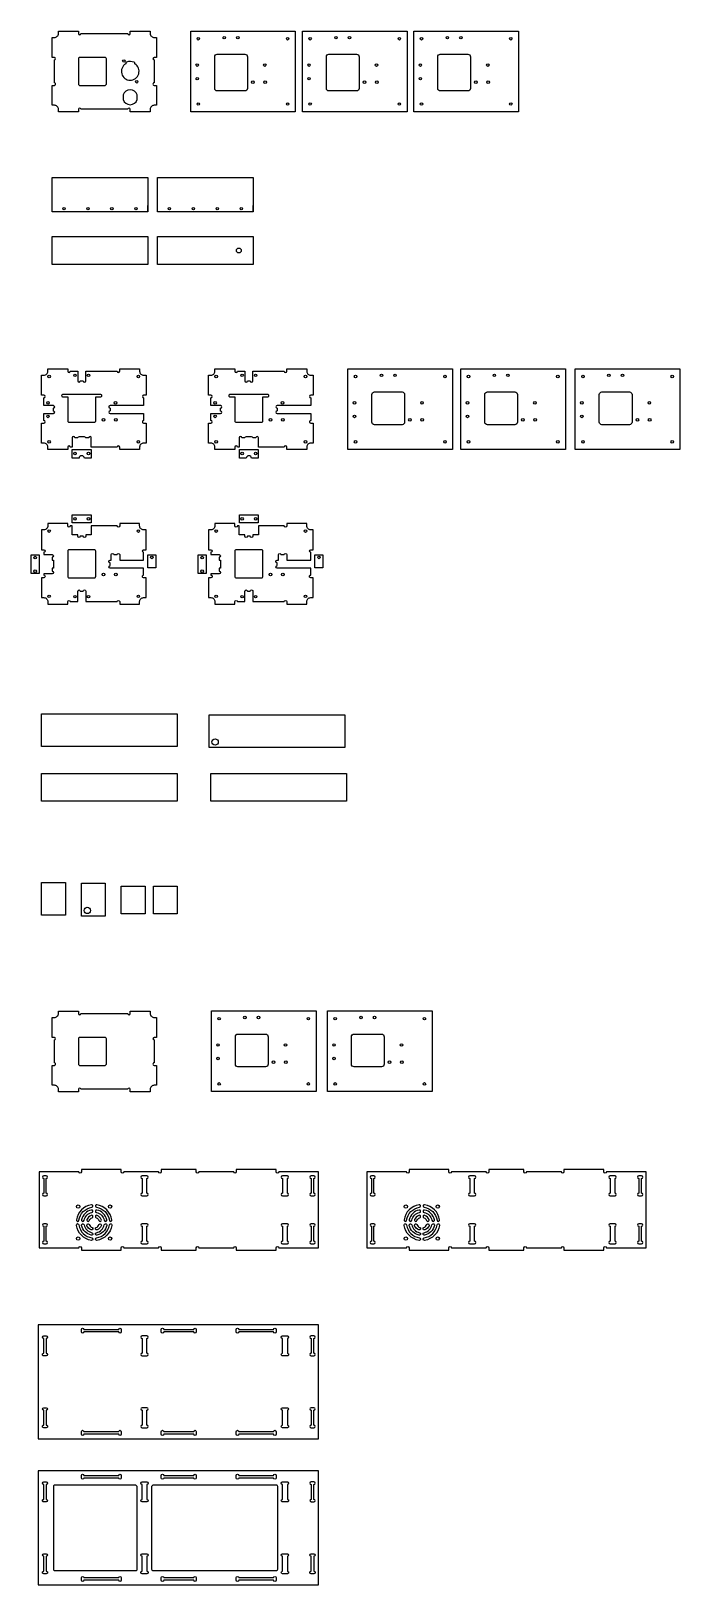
# Model space of a CAD drawing. Header units: millimetres. Extents: x 75 to 888, y 34 to 1981.
import ezdxf

# ---------------------------------------------------------------- set-up
doc = ezdxf.new("R2010")
doc.units = ezdxf.units.MM
doc.header["$MEASUREMENT"] = 0

msp = doc.modelspace()

# ---------------------------------------------------------------- linework, layer by layer
for points in [[(104.2, 1913.3, 1.000007), (104.2, 1916.5), (104.2, 1945.1, 1), (104.2, 1948.3), (101.3, 1948.3), (101.3, 1973.3), (104.2, 1973.3, 0.414214), (109.3, 1978.3), (109.3, 1981.3), (134.3, 1981.3), (134.3, 1978.3, 1), (137.5, 1978.3), (196.1, 1978.3, 1), (199.3, 1978.3), (199.3, 1981.3), (224.3, 1981.3), (224.3, 1978.3, 0.414214), (229.3, 1973.3), (232.3, 1973.3), (232.3, 1948.3), (229.3, 1948.3, 1), (229.3, 1945.1), (229.3, 1916.5, 1.000001), (229.3, 1913.3), (232.3, 1913.3), (232.3, 1888.3), (229.3, 1888.3, 0.414214), (224.3, 1883.3), (224.3, 1880.3), (199.3, 1880.3), (199.3, 1883.3, 1), (196.1, 1883.3), (137.5, 1883.3, 1), (134.3, 1883.3), (134.3, 1880.3), (109.3, 1880.3), (109.3, 1883.3, 0.414214), (104.2, 1888.3), (101.3, 1888.3), (101.3, 1913.3), (104.2, 1913.3)], [(135.9, 1913.3), (167.7, 1913.3, 0.414214), (169.3, 1914.9), (169.3, 1946.7, 0.414214), (167.7, 1948.3), (135.9, 1948.3, 0.414214), (134.3, 1946.7), (134.3, 1914.9, 0.414214)], [(308.2, 1952.3), (342.8, 1952.3, -0.414214), (346, 1949.1), (346, 1909.5, -0.414214), (342.8, 1906.3), (308.2, 1906.3, -0.414214), (305, 1909.5), (305, 1949.1, -0.414214)], [(448.1, 1952.3), (482.7, 1952.3, -0.414214), (485.9, 1949.1), (485.9, 1909.5, -0.414214), (482.7, 1906.3), (448.1, 1906.3, -0.414214), (444.9, 1909.5), (444.9, 1949.1, -0.414214)], [(587.6, 1952.3), (622.2, 1952.3, -0.414214), (625.4, 1949.1), (625.4, 1909.5, -0.414214), (622.2, 1906.3), (587.6, 1906.3, -0.414214), (584.4, 1909.5), (584.4, 1949.1, -0.414214)], [(204.1, 1942.2, 0.197953), (194.6, 1942.3, 0.411476), (193.6, 1940.3, 3.596844), (205, 1940.2, 0.391324)], [(190.4, 1901.4), (190.4, 1895.4, 0.715636), (208.1, 1895.4), (208.1, 1901.4, 0.715636)], [(96, 1558.1), (121, 1558.1), (121, 1555.1, 1), (124.2, 1555.1), (133.5, 1555.1), (133.5, 1543.1, 1), (136.7, 1543.1), (140.3, 1543.1, 1), (143.5, 1543.1), (143.5, 1555.1), (182.8, 1555.1, 1), (186, 1555.1), (186, 1558.1), (211, 1558.1), (211, 1555.1, 0.414214), (216, 1550.1), (219, 1550.1), (219, 1525.1), (216, 1525.1, 1), (216, 1521.9), (216, 1512), (174, 1512.1, 1.000001), (174, 1508.9), (174, 1505.3, 1), (174, 1502.1), (216, 1502), (216, 1493.3, 1.000007), (216, 1490.1), (219, 1490.1), (219, 1465.1), (216, 1465.1, 0.414214), (211, 1460.1), (211, 1457.1), (186, 1457.1), (186, 1460.1, 1), (182.8, 1460.1), (150.5, 1460.1), (150.5, 1471.6, 1.005964), (147.3, 1471.6), (143.5, 1471.6), (143.5, 1471.6, 0.394557), (141.9, 1473.1), (135.1, 1473.1, 0.394557), (133.5, 1471.6), (133.5, 1471.6), (129.8, 1471.6, 0.986687), (126.5, 1471.6), (126.5, 1460.1), (124.2, 1460.1, 1), (121, 1460.1), (121, 1457.1), (96, 1457.1), (96, 1460.1, 0.414214), (91, 1465.1), (88, 1465.1), (88, 1490.1), (91, 1490.1, 1), (91, 1493.3), (91, 1502), (103, 1502, 1), (103, 1505.2), (103, 1508.8, 1), (103, 1512), (91, 1512), (91, 1521.9, 1), (91, 1525.1), (88, 1525.1), (88, 1550.1), (91, 1550.1, 0.414214), (96, 1555.1)], [(305.3, 1558.1), (330.3, 1558.1), (330.3, 1555.1, 1), (333.5, 1555.1), (342.8, 1555.1), (342.8, 1543.1, 1), (346, 1543.1), (349.6, 1543.1, 1), (352.8, 1543.1), (352.8, 1555.1), (392.1, 1555.1, 1), (395.3, 1555.1), (395.3, 1558.1), (420.3, 1558.1), (420.3, 1555.1, 0.414214), (425.3, 1550.1), (428.3, 1550.1), (428.3, 1525.1), (425.3, 1525.1, 1), (425.3, 1521.9), (425.3, 1512), (383.3, 1512.1, 1.000001), (383.3, 1508.9), (383.3, 1505.3, 1), (383.3, 1502.1), (425.3, 1502), (425.3, 1493.3, 1.000007), (425.3, 1490.1), (428.3, 1490.1), (428.3, 1465.1), (425.3, 1465.1, 0.414214), (420.3, 1460.1), (420.3, 1457.1), (395.3, 1457.1), (395.3, 1460.1, 1), (392.1, 1460.1), (359.8, 1460.1), (359.8, 1471.6, 1.005964), (356.6, 1471.6), (352.8, 1471.6), (352.8, 1471.6, 0.394557), (351.2, 1473.1), (344.4, 1473.1, 0.394557), (342.8, 1471.6), (342.8, 1471.6), (339.1, 1471.6, 0.986687), (335.8, 1471.6), (335.8, 1460.1), (333.5, 1460.1, 1), (330.3, 1460.1), (330.3, 1457.1), (305.3, 1457.1), (305.3, 1460.1, 0.414214), (300.3, 1465.1), (297.3, 1465.1), (297.3, 1490.1), (300.3, 1490.1, 1), (300.3, 1493.3), (300.3, 1502), (312.3, 1502, 1), (312.3, 1505.2), (312.3, 1508.8, 1), (312.3, 1512), (300.3, 1512), (300.3, 1521.9, 1), (300.3, 1525.1), (297.3, 1525.1), (297.3, 1550.1), (300.3, 1550.1, 0.414214), (305.3, 1555.1)], [(162, 1522.9, 0.414214), (163.6, 1524.5), (163.6, 1524.5, 0.414214), (162, 1526.1), (114.9, 1526.1, 0.414214), (113.3, 1524.5, 0.414214), (114.9, 1522.9), (120.9, 1522.9), (121, 1522.9), (121, 1492.7, 0.414214), (122.6, 1491.1), (154.4, 1491.1, 0.414214), (156, 1492.7), (156, 1522.9)], [(371.3, 1522.9, 0.414214), (372.9, 1524.5), (372.9, 1524.5, 0.414214), (371.3, 1526.1), (324.2, 1526.1, 0.414214), (322.6, 1524.5, 0.414214), (324.2, 1522.9), (330.2, 1522.9), (330.3, 1522.9), (330.3, 1492.7, 0.414214), (331.9, 1491.1), (363.7, 1491.1, 0.414214), (365.3, 1492.7), (365.3, 1522.9)], [(505.1, 1529.1), (539.7, 1529.1, -0.414214), (542.9, 1525.9), (542.9, 1491.3, -0.414214), (539.7, 1488.1), (505.1, 1488.1, -0.414214), (501.9, 1491.3), (501.9, 1525.9, -0.414214)], [(646.5, 1529.1), (681.1, 1529.1, -0.414214), (684.3, 1525.9), (684.3, 1491.3, -0.414214), (681.1, 1488.1), (646.5, 1488.1, -0.414214), (643.3, 1491.3), (643.3, 1525.9, -0.414214)], [(789.9, 1529.1), (824.5, 1529.1, -0.414214), (827.7, 1525.9), (827.7, 1491.3, -0.414214), (824.5, 1488.1), (789.9, 1488.1, -0.414214), (786.7, 1491.3), (786.7, 1525.9, -0.414214)], [(135.1, 1446), (126.7, 1446), (126.7, 1457), (138.5, 1457), (150.2, 1457), (150.2, 1446), (141.9, 1446, 0.929487)], [(344.4, 1446), (336, 1446), (336, 1457), (347.8, 1457), (359.5, 1457), (359.5, 1446), (351.2, 1446, 0.929487)], [(143.5, 1349.9), (143.5, 1348.4, -1), (140.3, 1348.4), (136.7, 1348.4, -1), (133.5, 1348.4), (133.5, 1349.9), (133.5, 1349.9), (133.5, 1349.9), (126.5, 1349.9), (126.5, 1361.4), (124.2, 1361.4, -1), (121, 1361.4), (121, 1364.4), (96, 1364.4), (96, 1361.4, -0.414214), (91, 1356.4), (88, 1356.4), (88, 1331.4), (91, 1331.4, -1), (91, 1328.2), (91, 1325.3), (101.5, 1325.3, -1), (101.5, 1322.1), (101.5, 1318.3), (103, 1318.3), (103, 1308.3), (101.5, 1308.3), (101.5, 1304.5, -1), (101.5, 1301.3), (91, 1301.3), (91, 1299.6, -1.000007), (91, 1296.4), (91, 1296.4), (88, 1296.4), (88, 1271.4), (91, 1271.4, -0.414214), (96, 1266.4), (96, 1263.4), (121, 1263.4), (121, 1266.4, -1), (124.2, 1266.4), (133.5, 1266.4), (133.5, 1277.9), (133.5, 1279.4, -0.994072), (136.7, 1279.4), (140.3, 1279.4, -1.005964), (143.5, 1279.4), (143.5, 1277.9), (143.5, 1266.4), (182.8, 1266.4, -1), (186, 1266.4), (186, 1263.4), (211, 1263.4), (211, 1266.4, -0.414214), (216, 1271.4), (219, 1271.4), (219, 1296.4), (216, 1296.4, -1.000007), (216, 1299.6), (216, 1308.3), (174, 1308.3, -0.993894), (174, 1311.5), (174, 1315.1, -1), (174, 1318.3), (175.5, 1318.3), (175.5, 1325.3, -1), (178.7, 1325.3), (182.8, 1325.3, -1), (186, 1325.3), (186, 1318.3), (216, 1318.3), (216, 1328.2, -1), (216, 1331.4), (219, 1331.4), (219, 1356.4), (216, 1356.4, -0.414214), (211, 1361.4), (211, 1364.4), (186, 1364.4), (186, 1361.4, -1), (182.8, 1361.4), (150.5, 1361.4), (150.5, 1349.9)], [(352.8, 1349.9), (352.8, 1348.4, -1), (349.6, 1348.4), (346, 1348.4, -1), (342.8, 1348.4), (342.8, 1349.9), (342.8, 1349.9), (342.8, 1349.9), (335.8, 1349.9), (335.8, 1361.4), (333.5, 1361.4, -1), (330.3, 1361.4), (330.3, 1364.4), (305.3, 1364.4), (305.3, 1361.4, -0.414214), (300.3, 1356.4), (297.3, 1356.4), (297.3, 1331.4), (300.3, 1331.4, -1), (300.3, 1328.2), (300.3, 1325.3), (310.8, 1325.3, -1), (310.8, 1322.1), (310.8, 1318.3), (312.3, 1318.3), (312.3, 1308.3), (310.8, 1308.3), (310.8, 1304.5, -1), (310.8, 1301.3), (300.3, 1301.3), (300.3, 1299.6, -1.000007), (300.3, 1296.4), (300.3, 1296.4), (297.3, 1296.4), (297.3, 1271.4), (300.3, 1271.4, -0.414214), (305.3, 1266.4), (305.3, 1263.4), (330.3, 1263.4), (330.3, 1266.4, -1), (333.5, 1266.4), (342.8, 1266.4), (342.8, 1277.9), (342.8, 1279.4, -0.994072), (346, 1279.4), (349.6, 1279.4, -1.005964), (352.8, 1279.4), (352.8, 1277.9), (352.8, 1266.4), (392.1, 1266.4, -1), (395.3, 1266.4), (395.3, 1263.4), (420.3, 1263.4), (420.3, 1266.4, -0.414214), (425.3, 1271.4), (428.3, 1271.4), (428.3, 1296.4), (425.3, 1296.4, -1.000007), (425.3, 1299.6), (425.3, 1308.3), (383.3, 1308.3, -0.993894), (383.3, 1311.5), (383.3, 1315.1, -1), (383.3, 1318.3), (384.8, 1318.3), (384.8, 1325.3, -1), (388, 1325.3), (392.1, 1325.3, -1), (395.3, 1325.3), (395.3, 1318.3), (425.3, 1318.3), (425.3, 1328.2, -1), (425.3, 1331.4), (428.3, 1331.4), (428.3, 1356.4), (425.3, 1356.4, -0.414214), (420.3, 1361.4), (420.3, 1364.4), (395.3, 1364.4), (395.3, 1361.4, -1), (392.1, 1361.4), (359.8, 1361.4), (359.8, 1349.9)], [(122.6, 1296.3), (154.4, 1296.3, 0.414214), (156, 1297.9), (156, 1329.7, 0.414214), (154.4, 1331.3), (122.6, 1331.3, 0.414214), (121, 1329.7), (121, 1297.9, 0.414214)], [(331.9, 1296.3), (363.7, 1296.3, 0.414214), (365.3, 1297.9), (365.3, 1329.7, 0.414214), (363.7, 1331.3), (331.9, 1331.3, 0.414214), (330.3, 1329.7), (330.3, 1297.9, 0.414214)], [(104.2, 685.4, 1.000007), (104.2, 688.6), (104.2, 717.2, 1), (104.2, 720.4), (101.3, 720.4), (101.3, 745.4), (104.2, 745.4, 0.414214), (109.3, 750.4), (109.3, 753.4), (134.3, 753.4), (134.3, 750.4, 1), (137.5, 750.4), (196.1, 750.4, 1), (199.3, 750.4), (199.3, 753.4), (224.3, 753.4), (224.3, 750.4, 0.414214), (229.3, 745.4), (232.3, 745.4), (232.3, 720.4), (229.3, 720.4, 1), (229.3, 717.2), (229.3, 688.6, 1.000001), (229.3, 685.4), (232.3, 685.4), (232.3, 660.4), (229.3, 660.4, 0.414214), (224.3, 655.4), (224.3, 652.4), (199.3, 652.4), (199.3, 655.4, 1), (196.1, 655.4), (137.5, 655.4, 1), (134.3, 655.4), (134.3, 652.4), (109.3, 652.4), (109.3, 655.4, 0.414214), (104.2, 660.4), (101.3, 660.4), (101.3, 685.4), (104.2, 685.4)], [(135.9, 685.4), (167.7, 685.4, 0.414214), (169.3, 687), (169.3, 718.8, 0.414214), (167.7, 720.4), (135.9, 720.4, 0.414214), (134.3, 718.8), (134.3, 687, 0.414214)], [(334.1, 724.5), (368.7, 724.5, -0.414214), (371.9, 721.3), (371.9, 686.7, -0.414214), (368.7, 683.5), (334.1, 683.5, -0.414214), (330.9, 686.7), (330.9, 721.3, -0.414214)], [(479.5, 724.5), (514.1, 724.5, -0.414214), (517.3, 721.3), (517.3, 686.7, -0.414214), (514.1, 683.5), (479.5, 683.5, -0.414214), (476.3, 686.7), (476.3, 721.3, -0.414214)], [(191.2, 456.9), (234.8, 456.9, -1), (238, 456.9), (238, 453.9), (282, 453.9), (282, 456.9, -1), (285.2, 456.9), (328.8, 456.9, -1), (332, 456.9), (332, 453.9), (382, 453.9), (382, 456.9, -1), (385.2, 456.9), (435, 456.9), (435, 551.9), (385.2, 551.9, -1), (382, 551.9), (382, 554.9), (332, 554.9), (332, 551.9, -1), (328.8, 551.9), (285.2, 551.9, -1), (282, 551.9), (282, 554.9), (238, 554.9), (238, 551.9, -1), (234.8, 551.9), (191.2, 551.9, -1), (188, 551.9), (188, 554.9), (138, 554.9), (138, 551.9, -1), (134.8, 551.9), (85, 551.9), (85, 456.9), (134.8, 456.9, -1), (138, 456.9), (138, 453.9), (188, 453.9), (188, 456.9, -1)], [(90.9, 525.1, 1), (90.9, 521.9), (94.1, 521.9, 1), (94.1, 525.1), (94.1, 543.7, 1), (94.1, 546.9), (90.9, 546.9, 1), (90.9, 543.7), (90.9, 525.1)], [(220, 543.7, 1), (220, 546.9), (214, 546.9, 1), (214, 543.7), (214, 525.1, 1), (214, 521.9), (220, 521.9, 1), (220, 525.1)], [(390, 525.1, 1), (390, 521.9), (396, 521.9, 1), (396, 525.1), (396, 543.7, 1), (396, 546.9), (390, 546.9, 1), (390, 543.7)], [(429.1, 543.7, 1), (429.1, 546.9), (425.9, 546.9, 1), (425.9, 543.7), (425.9, 525.1, 1), (425.9, 521.9), (429.1, 521.9, 1), (429.1, 525.1)], [(601.6, 456.9), (645.2, 456.9, -1), (648.4, 456.9), (648.4, 453.9), (692.4, 453.9), (692.4, 456.9, -1), (695.6, 456.9), (739.2, 456.9, -1), (742.4, 456.9), (742.4, 453.9), (792.4, 453.9), (792.4, 456.9, -1), (795.6, 456.9), (845.4, 456.9), (845.4, 551.9), (795.6, 551.9, -1), (792.4, 551.9), (792.4, 554.9), (742.4, 554.9), (742.4, 551.9, -1), (739.2, 551.9), (695.6, 551.9, -1), (692.4, 551.9), (692.4, 554.9), (648.4, 554.9), (648.4, 551.9, -1), (645.2, 551.9), (601.6, 551.9, -1), (598.4, 551.9), (598.4, 554.9), (548.4, 554.9), (548.4, 551.9, -1), (545.2, 551.9), (495.4, 551.9), (495.4, 456.9), (545.2, 456.9, -1), (548.4, 456.9), (548.4, 453.9), (598.4, 453.9), (598.4, 456.9, -1)], [(501.3, 525.1, 1), (501.3, 521.9), (504.5, 521.9, 1), (504.5, 525.1), (504.5, 543.7, 1), (504.5, 546.9), (501.3, 546.9, 1), (501.3, 543.7), (501.3, 525.1)], [(630.4, 543.7, 1), (630.4, 546.9), (624.4, 546.9, 1), (624.4, 543.7), (624.4, 525.1, 1), (624.4, 521.9), (630.4, 521.9, 1), (630.4, 525.1)], [(800.4, 525.1, 1), (800.4, 521.9), (806.4, 521.9, 1), (806.4, 525.1), (806.4, 543.7, 1), (806.4, 546.9), (800.4, 546.9, 1), (800.4, 543.7)], [(839.5, 543.7, 1), (839.5, 546.9), (836.3, 546.9, 1), (836.3, 543.7), (836.3, 525.1, 1), (836.3, 521.9), (839.5, 521.9, 1), (839.5, 525.1)], [(152.5, 509), (152.5, 509, 0.458908), (150.6, 510.6, 0.327918), (131.8, 491.8, 0.459821), (133.4, 489.9), (133.3, 489.9, 0.370083), (134.9, 491.3, -0.328019), (151.1, 507.5, 0.37094)], [(155.6, 509), (155.6, 509, 0.370705), (156.9, 507.5, -0.327791), (173.1, 491.3, 0.370083), (174.7, 489.9), (174.7, 489.9, 0.459821), (176.2, 491.8, 0.32769), (157.4, 510.6, 0.459158)], [(562.9, 509), (562.9, 509, 0.458908), (561.1, 510.6, 0.327918), (542.2, 491.8, 0.459821), (543.8, 489.9), (543.8, 489.9, 0.370083), (545.3, 491.3, -0.328019), (561.5, 507.5, 0.37094)], [(566, 509), (566, 509, 0.370705), (567.3, 507.5, -0.327791), (583.5, 491.3, 0.370083), (585.1, 489.9), (585.1, 489.9, 0.459821), (586.7, 491.8, 0.32769), (567.8, 510.6, 0.459158)], [(90.9, 465.1, 1), (90.9, 461.9), (94.1, 461.9, 1), (94.1, 465.1), (94.1, 483.7, 1), (94.1, 486.9), (90.9, 486.9, 1), (90.9, 483.7), (90.9, 465.1)], [(152.5, 467.7), (152.5, 467.7, -0.458908), (150.6, 466.1, -0.327918), (131.8, 484.9, -0.459821), (133.4, 486.8), (133.3, 486.8, -0.370083), (134.9, 485.4, 0.328019), (151.1, 469.2, -0.37094)], [(152.5, 502.6), (152.5, 502.6, 0.479163), (150.5, 504.1, 0.291154), (138.3, 491.9, 0.480512), (139.8, 489.9), (139.8, 489.9, 0.350992), (141.4, 491.2, -0.291361), (151.2, 501, 0.352222)], [(152.5, 474.1), (152.5, 474.1, -0.479163), (150.5, 472.6, -0.291154), (138.3, 484.8, -0.480512), (139.8, 486.8), (139.8, 486.8, -0.350992), (141.4, 485.5, 0.291361), (151.2, 475.7, -0.352222)], [(152.5, 496), (152.5, 495.9, 0.53402), (150.3, 497.4, 0.197568), (145, 492.2, 0.536667), (146.5, 489.9), (146.4, 489.9, 0.301868), (147.9, 490.9, -0.198227), (151.5, 494.5, 0.304106)], [(152.5, 480.7), (152.5, 480.8, -0.53402), (150.3, 479.3, -0.197568), (145, 484.5, -0.536667), (146.5, 486.8), (146.4, 486.8, -0.301868), (147.9, 485.8, 0.198227), (151.5, 482.2, -0.304106)], [(155.6, 502.6), (155.6, 502.6, 0.351885), (156.8, 501, -0.291036), (166.7, 491.2, 0.350992), (168.2, 489.9), (168.2, 489.9, 0.480512), (169.8, 491.9, 0.290828), (157.5, 504.1, 0.479532)], [(155.6, 495.9), (155.6, 496, 0.303494), (156.5, 494.5, -0.197645), (160.1, 490.9, 0.301868), (161.6, 489.9), (161.6, 489.9, 0.536667), (163, 492.2, 0.196984), (157.8, 497.4, 0.534743)], [(155.6, 480.8), (155.6, 480.8, -0.303494), (156.5, 482.2, 0.197645), (160.1, 485.8, -0.301868), (161.6, 486.8), (161.6, 486.8, -0.536667), (163, 484.5, -0.196984), (157.8, 479.3, -0.534743)], [(155.6, 474.1), (155.6, 474.1, -0.351885), (156.8, 475.7, 0.291036), (166.7, 485.5, -0.350992), (168.2, 486.8), (168.2, 486.8, -0.480512), (169.8, 484.8, -0.290828), (157.5, 472.6, -0.479532)], [(155.6, 467.7), (155.6, 467.7, -0.370705), (156.9, 469.2, 0.327791), (173.1, 485.4, -0.370083), (174.7, 486.8), (174.7, 486.8, -0.459821), (176.2, 484.9, -0.32769), (157.4, 466.1, -0.459158)], [(220, 483.7, 1), (220, 486.9), (214, 486.9, 1), (214, 483.7), (214, 465.1, 1), (214, 461.9), (220, 461.9, 1), (220, 465.1)], [(390, 483.7), (390, 465.1, 1), (390, 461.9), (396, 461.9, 1), (396, 465.1), (396, 483.7, 1), (396, 486.9), (390, 486.9, 1)], [(425.9, 483.7), (425.9, 465.1, 1), (425.9, 461.9), (429.1, 461.9, 1), (429.1, 465.1), (429.1, 483.7, 1), (429.1, 486.9), (425.9, 486.9, 1)], [(501.3, 465.1, 1), (501.3, 461.9), (504.5, 461.9, 1), (504.5, 465.1), (504.5, 483.7, 1), (504.5, 486.9), (501.3, 486.9, 1), (501.3, 483.7), (501.3, 465.1)], [(562.9, 467.7), (562.9, 467.7, -0.458908), (561.1, 466.1, -0.327918), (542.2, 484.9, -0.459821), (543.8, 486.8), (543.8, 486.8, -0.370083), (545.3, 485.4, 0.328019), (561.5, 469.2, -0.37094)], [(562.9, 502.6), (562.9, 502.6, 0.479163), (561, 504.1, 0.291154), (548.7, 491.9, 0.480512), (550.2, 489.9), (550.2, 489.9, 0.350992), (551.8, 491.2, -0.291361), (561.7, 501, 0.352222)], [(562.9, 474.1), (562.9, 474.1, -0.479163), (561, 472.6, -0.291154), (548.7, 484.8, -0.480512), (550.2, 486.8), (550.2, 486.8, -0.350992), (551.8, 485.5, 0.291361), (561.7, 475.7, -0.352222)], [(562.9, 496), (562.9, 495.9, 0.53402), (560.7, 497.4, 0.197568), (555.4, 492.2, 0.536667), (556.9, 489.9), (556.9, 489.9, 0.301868), (558.3, 490.9, -0.198227), (561.9, 494.5, 0.304106)], [(562.9, 480.7), (562.9, 480.8, -0.53402), (560.7, 479.3, -0.197568), (555.4, 484.5, -0.536667), (556.9, 486.8), (556.9, 486.8, -0.301868), (558.3, 485.8, 0.198227), (561.9, 482.2, -0.304106)], [(566, 502.6), (566, 502.6, 0.351885), (567.2, 501, -0.291036), (577.1, 491.2, 0.350992), (578.7, 489.9), (578.6, 489.9, 0.480512), (580.2, 491.9, 0.290828), (567.9, 504.1, 0.479532)], [(566, 495.9), (566, 496, 0.303494), (567, 494.5, -0.197645), (570.5, 490.9, 0.301868), (572, 489.9), (572, 489.9, 0.536667), (573.5, 492.2, 0.196984), (568.2, 497.4, 0.534743)], [(566, 480.8), (566, 480.8, -0.303494), (567, 482.2, 0.197645), (570.5, 485.8, -0.301868), (572, 486.8), (572, 486.8, -0.536667), (573.5, 484.5, -0.196984), (568.2, 479.3, -0.534743)], [(566, 474.1), (566, 474.1, -0.351885), (567.2, 475.7, 0.291036), (577.1, 485.5, -0.350992), (578.7, 486.8), (578.6, 486.8, -0.480512), (580.2, 484.8, -0.290828), (567.9, 472.6, -0.479532)], [(566, 467.7), (566, 467.7, -0.370705), (567.3, 469.2, 0.327791), (583.5, 485.4, -0.370083), (585.1, 486.8), (585.1, 486.8, -0.459821), (586.7, 484.9, -0.32769), (567.8, 466.1, -0.459158)], [(630.4, 483.7, 1), (630.4, 486.9), (624.4, 486.9, 1), (624.4, 483.7), (624.4, 465.1, 1), (624.4, 461.9), (630.4, 461.9, 1), (630.4, 465.1)], [(800.4, 483.7), (800.4, 465.1, 1), (800.4, 461.9), (806.4, 461.9, 1), (806.4, 465.1), (806.4, 483.7, 1), (806.4, 486.9), (800.4, 486.9, 1)], [(836.3, 483.7), (836.3, 465.1, 1), (836.3, 461.9), (839.5, 461.9, 1), (839.5, 465.1), (839.5, 483.7, 1), (839.5, 486.9), (836.3, 486.9, 1)], [(184.8, 351.3), (141.2, 351.3, -1), (138, 351.3), (138, 354.5, -1), (141.2, 354.5), (184.8, 354.5, -1), (188, 354.5), (188, 351.3, -1)], [(278.8, 351.3), (241.2, 351.3, -0.999997), (238, 351.3), (238, 354.5, -0.999997), (241.2, 354.5), (278.8, 354.5, -0.999997), (282, 354.5), (282, 351.3, -0.999997)], [(378.8, 351.3), (335.2, 351.3, -1), (332, 351.3), (332, 354.5, -1), (335.2, 354.5), (378.8, 354.5, -1), (382, 354.5), (382, 351.3, -1)], [(94.1, 324.6, -1), (94.1, 321.4), (90.9, 321.4), (90.9, 321.4, -1.000005), (90.9, 324.6), (90.9, 343.2, -1), (90.9, 346.4), (94.1, 346.4, -1), (94.1, 343.2), (94.1, 324.6)], [(214, 324.6, 1), (214, 321.4), (220, 321.4, 1), (220, 324.6), (220, 343.2, 1), (220, 346.4), (214, 346.4, 1), (214, 343.2)], [(396, 346.4, -1), (396, 343.2), (396, 324.6, -1.000009), (396, 321.4), (390, 321.4, -1.000005), (390, 324.6), (390, 343.2, -1), (390, 346.4), (396, 346.4)], [(425.9, 343.2), (425.9, 324.6, 1), (425.9, 321.4), (429.1, 321.4, 1), (429.1, 324.6), (429.1, 343.2, 1), (429.1, 346.4), (425.9, 346.4, 1)], [(94.1, 234.6, -1.000005), (94.1, 231.4), (90.9, 231.4, -1.000005), (90.9, 234.6), (90.9, 253.2, -1), (90.9, 256.4), (94.1, 256.4, -1), (94.1, 253.2)], [(214, 253.2), (214, 234.6, 1), (214, 231.4), (220, 231.4, 1), (220, 234.6), (220, 253.2, 1), (220, 256.4), (214, 256.4, 1)], [(396, 256.4, -1), (396, 253.2), (396, 234.6, -1.000009), (396, 231.4), (390, 231.4, -1.000005), (390, 234.6), (390, 253.2, -1), (390, 256.4), (396, 256.4)], [(425.9, 253.2), (425.9, 234.6, 1), (425.9, 231.4), (429.1, 231.4, 1), (429.1, 234.6), (429.1, 253.2, 1), (429.1, 256.4), (425.9, 256.4, 1)], [(184.8, 223.3), (141.2, 223.3, -1), (138, 223.3), (138, 226.5, -1), (141.2, 226.5), (184.8, 226.5, -1), (188, 226.5), (188, 223.3, -1)], [(278.8, 223.3), (241.2, 223.3, -0.999997), (238, 223.3), (238, 226.5, -0.999997), (241.2, 226.5), (278.8, 226.5, -0.999997), (282, 226.5), (282, 223.3, -0.999997)], [(378.8, 223.3), (335.2, 223.3, -1), (332, 223.3), (332, 226.5, -1), (335.2, 226.5), (378.8, 226.5, -1), (382, 226.5), (382, 223.3, -1)], [(94.1, 141.6, -1), (94.1, 138.4), (90.9, 138.4), (90.9, 138.4, -1.000005), (90.9, 141.6), (90.9, 160.2, -1), (90.9, 163.4), (94.1, 163.4, -1), (94.1, 160.2), (94.1, 141.6)], [(206.4, 159.4), (104.6, 159.4, 0.414214), (103, 157.8), (103, 54, 0.414214), (104.6, 52.4), (206.4, 52.4, 0.414214), (208, 54), (208, 157.8)], [(184.8, 168.3), (141.2, 168.3, -1), (138, 168.3), (138, 171.5, -1), (141.2, 171.5), (184.8, 171.5, -1), (188, 171.5), (188, 168.3, -1)], [(214, 141.6), (214, 160.2, -1), (214, 163.4), (220, 163.4, -1), (220, 160.2), (220, 141.6, -1), (220, 138.4), (214, 138.4, -1)], [(226, 157.8), (226, 54, 0.414214), (227.6, 52.4), (382.4, 52.4, 0.414214), (384, 54), (384, 157.8, 0.414214), (382.4, 159.4), (227.6, 159.4)], [(278.8, 168.3), (241.2, 168.3, -0.999997), (238, 168.3), (238, 171.5, -0.999997), (241.2, 171.5), (278.8, 171.5, -0.999997), (282, 171.5), (282, 168.3, -0.999997)], [(378.8, 168.3), (335.2, 168.3, -1), (332, 168.3), (332, 171.5, -1), (335.2, 171.5), (378.8, 171.5, -1), (382, 171.5), (382, 168.3, -1)], [(396, 163.4, -1), (396, 160.2), (396, 141.6, -1.000009), (396, 138.4), (390, 138.4, -1.000005), (390, 141.6), (390, 160.2, -1), (390, 163.4), (396, 163.4)], [(426, 138.4), (429.1, 138.4, 1), (429.1, 141.6), (429.1, 160.2, 1), (429.1, 163.4), (425.9, 163.4, 1), (425.9, 160.2), (425.9, 141.6, 1), (426, 138.4)], [(94.1, 51.6, -1.000005), (94.1, 48.4), (90.9, 48.4, -1.000005), (90.9, 51.6), (90.9, 70.2, -1), (90.9, 73.4), (94.1, 73.4, -1), (94.1, 70.2)], [(214, 51.6), (214, 70.2, -1), (214, 73.4), (220, 73.4, -1), (220, 70.2), (220, 51.6, -1), (220, 48.4), (214, 48.4, -1)], [(396, 73.4, -1), (396, 70.2), (396, 51.6, -1.000009), (396, 48.4), (390, 48.4, -1.000005), (390, 51.6), (390, 70.2, -1), (390, 73.4), (396, 73.4)], [(429.1, 73.4, -1), (429.1, 70.2), (429.1, 51.6, -1), (429.1, 48.4), (425.9, 48.4, -1), (425.9, 51.6), (425.9, 70.2, -1), (425.9, 73.4)], [(184.8, 40.3), (141.2, 40.3, -1), (138, 40.3), (138, 43.5, -1), (141.2, 43.5), (184.8, 43.5, -1), (188, 43.5), (188, 40.3, -1)], [(278.8, 40.3), (241.2, 40.3, -0.999997), (238, 40.3), (238, 43.5, -0.999997), (241.2, 43.5), (278.8, 43.5, -0.999997), (282, 43.5), (282, 40.3, -0.999997)], [(378.8, 40.3), (335.2, 40.3, -1), (332, 40.3), (332, 43.5, -1), (335.2, 43.5), (378.8, 43.5, -1), (382, 43.5), (382, 40.3, -1)]]:
    msp.add_lwpolyline(points, format="xyb", close=True)
for points in [[(275, 1981.3), (406, 1981.3), (406, 1880.3), (275, 1880.3)], [(414.9, 1981.3), (545.9, 1981.3), (545.9, 1880.3), (414.9, 1880.3)], [(554.4, 1981.3), (685.4, 1981.3), (685.4, 1880.3), (554.4, 1880.3)], [(101.3, 1754.9), (101.3, 1797.9), (221.3, 1797.9), (221.3, 1754.9)], [(233.3, 1754.9), (233.3, 1797.9), (353.3, 1797.9), (353.3, 1754.9)], [(101.3, 1723.9), (221.3, 1723.9), (221.3, 1688.9), (101.3, 1688.9), (101.3, 1723.9)], [(233.3, 1723.9), (353.3, 1723.9), (353.3, 1688.9), (233.3, 1688.9), (233.3, 1723.9)], [(471.9, 1558.1), (602.9, 1558.1), (602.9, 1457.1), (471.9, 1457.1)], [(613.3, 1558.1), (744.3, 1558.1), (744.3, 1457.1), (613.3, 1457.1)], [(756.7, 1558.1), (887.7, 1558.1), (887.7, 1457.1), (756.7, 1457.1)], [(138.5, 1375.1), (150.2, 1375.1), (150.2, 1365.1), (126.7, 1365.1), (126.7, 1375.1)], [(347.8, 1375.1), (359.5, 1375.1), (359.5, 1365.1), (336, 1365.1), (336, 1375.1)], [(75.1, 1313.3), (75.1, 1325.1), (85.1, 1325.1), (85.1, 1301.6), (75.1, 1301.6)], [(221.2, 1313.3), (221.2, 1325.1), (231.2, 1325.1), (231.2, 1308.6), (221.2, 1308.6)], [(284.4, 1313.3), (284.4, 1325.1), (294.4, 1325.1), (294.4, 1301.6), (284.4, 1301.6)], [(430.6, 1313.3), (430.6, 1325.1), (440.6, 1325.1), (440.6, 1308.6), (430.6, 1308.6)], [(88, 1084.7), (88, 1125.7), (258, 1125.7), (258, 1084.7)], [(298, 1083.6), (298, 1124.6), (468, 1124.6), (468, 1083.6)], [(88, 1016.2), (88, 1051.2), (258, 1051.2), (258, 1016.2)], [(300.2, 1016.2), (300.2, 1051.2), (470.2, 1051.2), (470.2, 1016.2)], [(88, 873.6), (88, 914.6), (118, 914.6), (118, 873.6)], [(138, 872.5), (138, 913.5), (168, 913.5), (168, 872.5)], [(188, 875.1), (188, 910.1), (218, 910.1), (218, 875.1)], [(228.2, 875.1), (228.2, 910.1), (258.2, 910.1), (258.2, 875.1)], [(300.9, 753.5), (431.9, 753.5), (431.9, 652.5), (300.9, 652.5)], [(446.3, 753.5), (577.3, 753.5), (577.3, 652.5), (446.3, 652.5)], [(435, 217.4), (435, 360.4), (84, 360.4), (84, 217.4), (435, 217.4)], [(435, 34.4), (435, 177.4), (84, 177.4), (84, 34.4), (435, 34.4)]]:
    msp.add_lwpolyline(points, close=True)
for points in [[(221.3, 1754.9), (221.3, 1762.9)], [(353.3, 1754.9), (353.3, 1762.9)]]:
    msp.add_lwpolyline(points)
for centre, radius in [((284.5, 1971.7), 1.6), ((317, 1973.1), 1.6), ((334, 1973.1), 1.6), ((396.4, 1971.7), 1.6), ((424.5, 1971.7), 1.6), ((456.9, 1973.1), 1.6), ((473.9, 1973.1), 1.6), ((536.3, 1971.7), 1.6), ((564, 1971.7), 1.6), ((596.4, 1973.1), 1.6), ((613.4, 1973.1), 1.6), ((675.8, 1971.7), 1.6), ((191.3, 1943.8), 1.59), ((283.2, 1938.7), 1.6), ((367.7, 1938.7), 1.6), ((423.2, 1938.7), 1.6), ((507.7, 1938.7), 1.6), ((562.6, 1938.7), 1.6), ((647.1, 1938.7), 1.6), ((207.3, 1917.8), 1.59), ((283.2, 1921.7), 1.6), ((352.7, 1917.3), 1.7), ((368.1, 1917.3), 1.7), ((423.2, 1921.7), 1.6), ((492.6, 1917.3), 1.7), ((508, 1917.3), 1.7), ((562.6, 1921.7), 1.6), ((632.1, 1917.3), 1.7), ((647.5, 1917.3), 1.7), ((284.5, 1889.9), 1.6), ((396.4, 1889.9), 1.6), ((424.5, 1889.9), 1.6), ((536.3, 1889.9), 1.6), ((564, 1889.9), 1.6), ((675.8, 1889.9), 1.6), ((116.3, 1758.9), 1.5), ((146.3, 1758.9), 1.5), ((176.2, 1758.9), 1.5), ((206.3, 1758.9), 1.5), ((248.3, 1758.9), 1.5), ((278.3, 1758.9), 1.5), ((308.3, 1758.9), 1.5), ((338.3, 1758.9), 1.5), ((335.3, 1706.4), 3), ((97.6, 1548.5), 1.6), ((130, 1549.9), 1.6), ((147, 1549.9), 1.6), ((209.4, 1548.5), 1.6), ((306.9, 1548.5), 1.6), ((339.3, 1549.9), 1.6), ((356.3, 1549.9), 1.6), ((418.7, 1548.5), 1.6), ((481.5, 1548.5), 1.6), ((513.9, 1549.9), 1.6), ((530.9, 1549.9), 1.6), ((593.4, 1548.5), 1.6), ((622.9, 1548.5), 1.6), ((655.3, 1549.9), 1.6), ((672.3, 1549.9), 1.6), ((734.7, 1548.5), 1.6), ((766.3, 1548.5), 1.6), ((798.7, 1549.9), 1.6), ((815.7, 1549.9), 1.6), ((878.1, 1548.5), 1.6), ((96.2, 1515.5), 1.6), ((96.2, 1498.5), 1.6), ((180.7, 1515.5), 1.6), ((305.5, 1515.5), 1.6), ((305.5, 1498.5), 1.6), ((390, 1515.5), 1.6), ((480.2, 1515.5), 1.6), ((480.2, 1498.5), 1.6), ((564.7, 1515.5), 1.6), ((621.6, 1515.5), 1.6), ((621.6, 1498.5), 1.6), ((706.1, 1515.5), 1.6), ((764.9, 1515.5), 1.6), ((764.9, 1498.5), 1.6), ((849.4, 1515.5), 1.6), ((165.7, 1494.1), 1.7), ((181.1, 1494.1), 1.7), ((375, 1494.1), 1.7), ((390.4, 1494.1), 1.7), ((549.6, 1494.1), 1.7), ((565, 1494.1), 1.7), ((691, 1494.1), 1.7), ((706.4, 1494.1), 1.7), ((834.4, 1494.1), 1.7), ((849.8, 1494.1), 1.7), ((97.6, 1466.7), 1.6), ((209.4, 1466.7), 1.6), ((306.9, 1466.7), 1.6), ((418.7, 1466.7), 1.6), ((481.5, 1466.7), 1.6), ((593.4, 1466.7), 1.6), ((622.9, 1466.7), 1.6), ((734.7, 1466.7), 1.6), ((766.3, 1466.7), 1.6), ((878.1, 1466.7), 1.6), ((130, 1452), 1.6), ((147, 1452), 1.6), ((339.3, 1452), 1.6), ((356.3, 1452), 1.6), ((130, 1370.1), 1.6), ((147, 1370.1), 1.6), ((339.3, 1370.1), 1.6), ((356.3, 1370.1), 1.6), ((97.6, 1354.8), 1.6), ((209.4, 1354.8), 1.6), ((306.9, 1354.8), 1.6), ((418.7, 1354.8), 1.6), ((80.1, 1321.6), 1.6), ((80.1, 1304.6), 1.6), ((226.2, 1321.8), 1.6), ((289.4, 1321.6), 1.6), ((289.4, 1304.6), 1.6), ((435.6, 1321.8), 1.6), ((165.7, 1300.4), 1.7), ((181.1, 1300.4), 1.7), ((375, 1300.4), 1.7), ((390.4, 1300.4), 1.7), ((97.6, 1273), 1.6), ((130, 1272.7), 1.6), ((147, 1272.7), 1.6), ((209.4, 1273), 1.6), ((306.9, 1273), 1.6), ((339.3, 1272.7), 1.6), ((356.3, 1272.7), 1.6), ((418.7, 1273), 1.6), ((305.5, 1090.6), 4), ((145.5, 879.5), 4), ((310.5, 743.9), 1.6), ((342.9, 745.3), 1.6), ((359.9, 745.3), 1.6), ((422.3, 743.9), 1.6), ((455.9, 743.9), 1.6), ((488.3, 745.3), 1.6), ((505.3, 745.3), 1.6), ((567.7, 743.9), 1.6), ((309.2, 710.9), 1.6), ((393.7, 710.9), 1.6), ((454.5, 710.9), 1.6), ((539, 710.9), 1.6), ((309.2, 693.9), 1.6), ((378.6, 689.5), 1.7), ((394, 689.5), 1.7), ((454.5, 693.9), 1.6), ((524, 689.5), 1.7), ((539.4, 689.5), 1.7), ((310.5, 662.1), 1.6), ((422.3, 662.1), 1.6), ((455.9, 662.1), 1.6), ((567.7, 662.1), 1.6), ((134, 508.4), 2.1), ((174, 508.4), 2.1), ((544.4, 508.4), 2.1), ((584.4, 508.4), 2.1), ((134, 468.4), 2.1), ((174, 468.4), 2.1), ((544.4, 468.4), 2.1), ((584.4, 468.4), 2.1)]:
    msp.add_circle(centre, radius)

doc.saveas('drawing.dxf')
